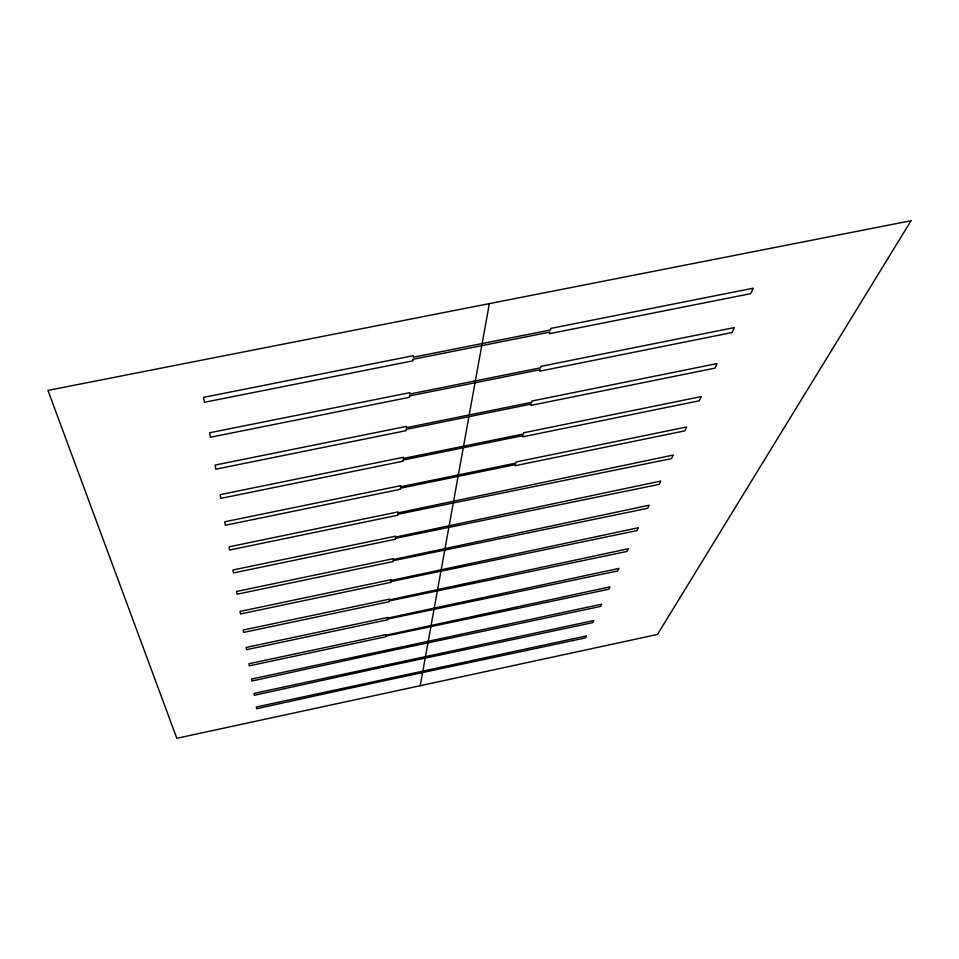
<?xml version="1.0" encoding="UTF-8"?>
<svg xmlns="http://www.w3.org/2000/svg" width="959" height="959" viewBox="0 0 959 959"><rect width="100%" height="100%" fill="white"/><g stroke="black" fill="none" stroke-linecap="round" stroke-linejoin="round"><path stroke-width="1.44" d="M420.198 685.709L489.354 303.619M381.346 681.334L256.616 708.737L256.317 706.987L586.464 635.913L585.517 637.891L381.346 681.334M382.749 667.14L254.327 695.287L254.003 693.429L593.849 620.509L592.842 622.619L382.749 667.14M384.235 652.096L251.893 681.01L251.558 679.044L601.689 604.194L600.61 606.424L384.235 652.096M385.806 636.105L385.746 636.764L249.304 665.834L248.944 663.736L385.962 634.57L385.89 635.23L609.996 586.86L608.857 589.234L385.806 636.105M387.484 619.082L387.412 619.79L246.547 649.675L246.175 647.445L387.652 617.44L387.58 618.147L618.855 568.411L617.644 570.941L387.484 619.082M389.282 600.921L389.198 601.665L243.61 632.425L243.202 630.039L389.45 599.159L389.378 599.914L628.289 548.74L626.994 551.437L389.282 600.921M391.188 581.502L391.116 582.305L240.469 613.976L240.026 611.422L391.38 579.62L391.296 580.423L638.37 527.726L636.98 530.603L391.188 581.502M393.238 560.691L393.154 561.554L237.101 594.196L236.633 591.451L393.442 558.665L393.358 559.541L649.171 505.213L647.685 508.306L393.238 560.691M395.444 538.335L395.36 539.258L233.469 572.931L232.965 569.982L395.659 536.165L395.576 537.088L660.763 481.058L659.169 484.379L395.444 538.335M397.817 514.252L397.721 515.247L229.573 550.022L229.021 546.834L398.057 511.902L397.949 512.909L673.23 455.046L671.516 458.63L397.817 514.252M400.382 488.227L400.287 489.306L225.341 525.256L224.754 521.792L400.634 485.698L400.526 486.788L515.822 463.113L516.11 461.986L686.704 426.971L684.846 430.843L515.139 465.714L515.427 464.6L400.382 488.227M403.164 460.032L403.056 461.207L220.774 498.392L220.126 494.64L403.439 457.287L403.319 458.462L523.398 433.983L523.71 432.773L701.281 396.582L699.267 400.778L522.655 436.813L522.979 435.602L403.164 460.032M406.196 429.38L406.065 430.663L215.787 469.179L215.092 465.079L406.484 426.383L406.364 427.666L531.634 402.336L531.969 401.006L717.116 363.569L714.934 368.136L530.83 405.405L531.166 404.087L406.196 429.38M409.493 395.923L409.349 397.326L210.357 437.268L209.589 432.785L409.817 392.651L409.673 394.053L540.612 367.8L540.984 366.35L734.378 327.582L731.993 332.569L539.737 371.157L540.109 369.718L409.493 395.923M413.101 359.277L412.957 360.812L204.387 402.277L203.548 397.35L413.461 355.669L413.305 357.216L550.454 329.98L550.862 328.386L753.271 288.203L750.657 293.67L549.495 333.66L549.903 332.09L413.101 359.277M911.05 220.714L657.466 634.45L176.828 738.286L47.95 390.397L911.05 220.714"/></g></svg>
